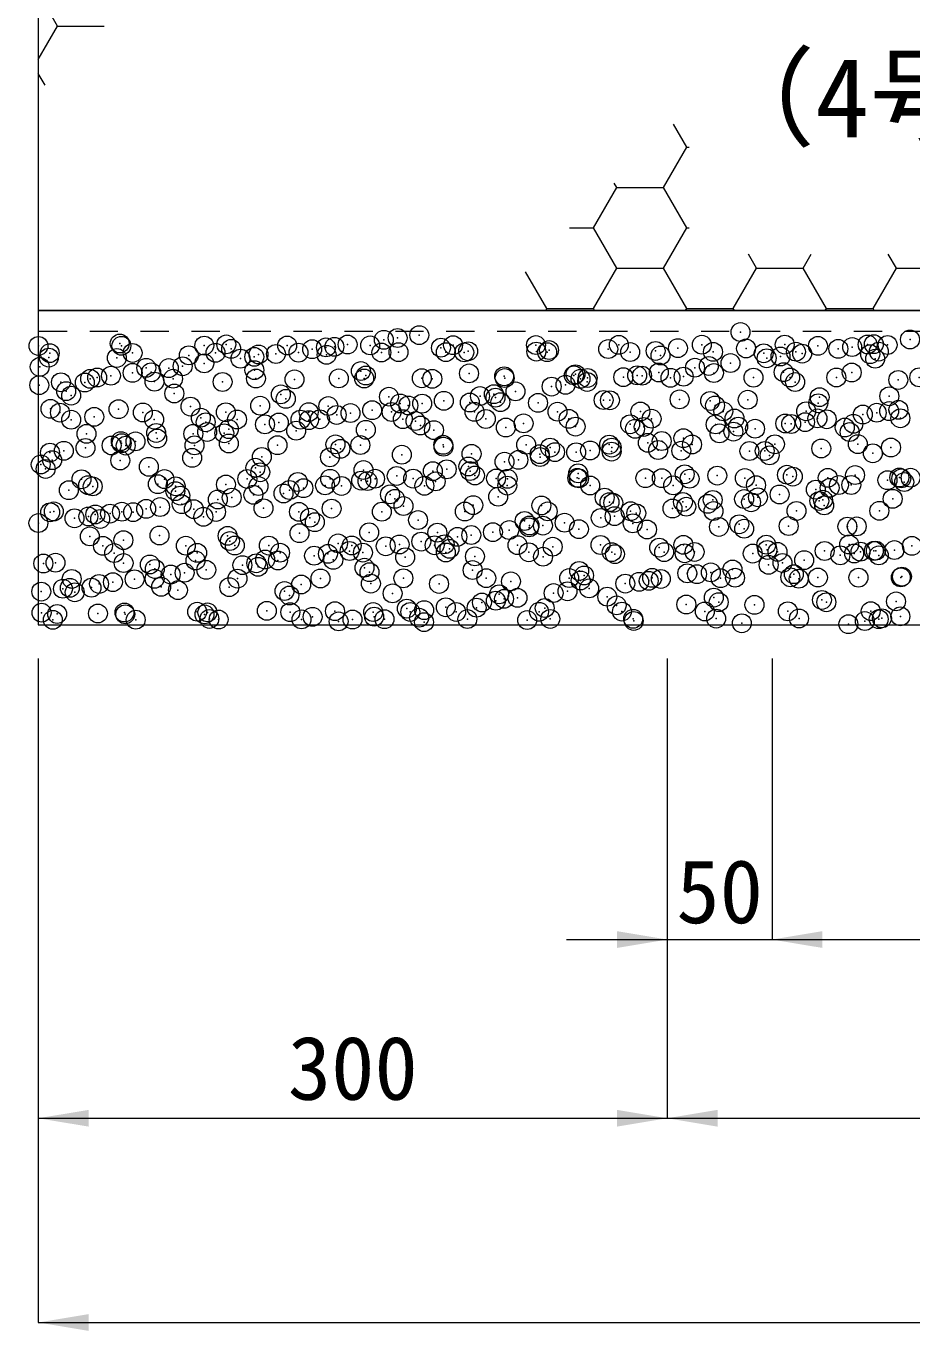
# Model space of a CAD drawing. Units: millimetres at full size; some dimension numbers follow another scale. Extents: x 40781 to 122968, y -21714 to -2620.
# Drawn here: x 87696 to 88118, y -18302 to -17680 of the extents above; entities that cross this region are included whole.
import ezdxf
from ezdxf.enums import TextEntityAlignment as Align

# ---------------------------------------------------------------- set-up
doc = ezdxf.new("R2010")
doc.units = ezdxf.units.MM
doc.header["$LTSCALE"] = 18
doc.header["$PDMODE"] = 32
doc.header["$PDSIZE"] = 9
doc.linetypes.add('USER2', pattern=[1.35, 0.75, -0.6])
for name, color, linetype, lineweight in [('0_2', 7, 'Continuous', 9), ('ハッチング', 7, 'Continuous', 5), ('寸法線', 7, 'Continuous', 9)]:
    doc.layers.add(name, color=color, linetype=linetype, lineweight=lineweight)
doc.styles.add('ＭＳ ゴシック', font='')
doc.styles.get('ＭＳ ゴシック').set_extended_font_data('MS Gothic')

# ---------------------------------------------------------------- blocks, each defined once
blk = doc.blocks.new('filled_arrow')
at = {"color": 0, "linetype": 'Continuous', "lineweight": -2}
blk.add_solid([(7.5, 1.25), (0, 0), (7.5, -1.25)], dxfattribs=at)

msp = doc.modelspace()

# ---------------------------------------------------------------- linework, layer by layer
at = {"layer": 'ハッチング'}
for p, q in [((87710.96, -17679.74), (87701.74, -17663.76)), ((87701.74, -17695.72), (87710.96, -17679.74)), ((87710.96, -17679.74), (87733.16, -17679.74)), ((87705, -17707.9), (87701.74, -17702.26)), ((88011, -17737.48), (88004.64, -17726.46)), ((87999.89, -17756.73), (88011, -17737.48)), ((88011, -17737.48), (88012.22, -17737.48)), ((87966.55, -17775.98), (87977.66, -17756.73)), ((87977.66, -17756.73), (87976.46, -17754.64)), ((87977.66, -17756.73), (87999.89, -17756.73)), ((88011, -17775.98), (87999.89, -17756.73)), ((87955.12, -17775.98), (87966.55, -17775.98)), ((87977.66, -17795.23), (87966.55, -17775.98)), ((87999.89, -17795.23), (88011, -17775.98)), ((88011, -17775.98), (88012.22, -17775.98)), ((88044.34, -17795.23), (88040.49, -17788.56)), ((88066.56, -17795.23), (88070.41, -17788.56)), ((88111.01, -17795.23), (88107.16, -17788.56)), ((87966.55, -17814.47), (87977.66, -17795.23)), ((87977.66, -17795.23), (87999.89, -17795.23)), ((88011, -17814.47), (87999.89, -17795.23)), ((88033.22, -17814.47), (88044.34, -17795.23)), ((88044.34, -17795.23), (88066.56, -17795.23)), ((88077.67, -17814.47), (88066.56, -17795.23)), ((88099.9, -17814.47), (88111.01, -17795.23)), ((88111.01, -17795.23), (88133.24, -17795.23)), ((87944.32, -17814.47), (87934.19, -17796.91)), ((87943.78, -17815.42), (87944.32, -17814.47)), ((87944.32, -17814.47), (87966.55, -17814.47)), ((87967.1, -17815.42), (87966.55, -17814.47)), ((88010.45, -17815.42), (88011, -17814.47)), ((88011, -17814.47), (88033.23, -17814.47)), ((88033.77, -17815.42), (88033.22, -17814.47)), ((88077.13, -17815.42), (88077.67, -17814.47)), ((88077.68, -17814.47), (88099.9, -17814.47)), ((88100.45, -17815.42), (88099.9, -17814.47))]:
    msp.add_line(p, q, dxfattribs=at)
at = {"layer": 'ハッチング', "linetype": 'USER2', "lineweight": 9}
msp.add_lwpolyline([(88401.74, -16855.42), (88711.74, -16855.42), (88711.74, -17825.42), (87691.74, -17825.42), (87691.74, -16855.42), (88001.74, -16855.42)], dxfattribs=at)
at = {"layer": 'ハッチング', "lineweight": 20}
msp.add_lwpolyline([(88001.74, -16865.42), (87701.74, -16865.42), (87701.74, -17815.42), (88701.74, -17815.42), (88701.74, -16865.42), (88401.74, -16865.42)], dxfattribs=at)
msp.add_lwpolyline([(87701.74, -17965.42), (88701.74, -17965.42), (88701.74, -17815.42), (87701.74, -17815.42)], close=True, dxfattribs=at)
at = {"layer": 'ハッチング'}
for p in [(87740.58, -17831.17), (87866.52, -17829.41), (87873.13, -17828.54), (87883.46, -17827.18), (88036.69, -17825.73), (88117.53, -17829.24), (87701.81, -17832.35), (87707.17, -17835.76), (87741.36, -17832.27), (87746.72, -17835.69), (87773.52, -17836.82), (87780.91, -17832.2), (87786.27, -17835.61), (87791.4, -17831.61), (87793.74, -17833.75), (87804.76, -17837.54), (87806.77, -17836.39), (87815.09, -17836.18), (87820.46, -17832.13), (87825.82, -17835.54), (87832.34, -17833.91), (87838.95, -17833.04), (87839.25, -17836.55), (87842.97, -17832.73), (87849.27, -17831.68), (87860.01, -17832.06), (87865.37, -17835.47), (87873.55, -17835.31), (87893.79, -17833.17), (87896.13, -17835.31), (87899.56, -17831.99), (87904.92, -17835.4), (87906.8, -17834.89), (87939.11, -17831.92), (87939.29, -17835.04), (87944.47, -17835.33), (87945.35, -17834.29), (87973.59, -17833.81), (87978.66, -17831.84), (87984.02, -17835.26), (87996.17, -17834.73), (87998.51, -17836.87), (88006.83, -17833.39), (88018.21, -17831.77), (88023.57, -17835.18), (88039.32, -17833.54), (88047.74, -17835.85), (88055.77, -17837.37), (88057.76, -17831.7), (88063.12, -17835.11), (88066.09, -17836.01), (88073.62, -17832.31), (88083.34, -17833.74), (88089.95, -17832.87), (88097.31, -17831.63), (88098.56, -17836.29), (88100.28, -17831.51), (88102.67, -17835.04), (88106.86, -17831.88), (87702.4, -17842.32), (87706.73, -17837.9), (87739.22, -17838.05), (87753.22, -17842.76), (87763.96, -17842.91), (87770.58, -17842.04), (87780.9, -17840.68), (87798.15, -17838.41), (88014.97, -17842.74), (88021.58, -17841.87), (88031.91, -17840.51), (88049.16, -17838.24), (88100.9, -17838.43), (87712.53, -17849.68), (87723.91, -17849.8), (87726.45, -17848.04), (87729.78, -17847.41), (87736.39, -17846.54), (87746.71, -17845.18), (87755.56, -17844.9), (87757.15, -17849.38), (87766, -17847.97), (87789.64, -17849.54), (87804.79, -17843.88), (87805.55, -17847.9), (87823.94, -17848.3), (87845.1, -17847.83), (87855.61, -17844.32), (87857.18, -17847.88), (87857.95, -17846.46), (87884.65, -17847.75), (87889.67, -17848.03), (87907.18, -17845.44), (87923.97, -17846.8), (87924.2, -17847.68), (87957.21, -17846.37), (87957.99, -17845.87), (87960.34, -17848.02), (87963.54, -17849.52), (87963.75, -17847.61), (87980.79, -17847.24), (87987.4, -17846.37), (87989.7, -17846.53), (87997.72, -17845.01), (88003.3, -17847.54), (88009.56, -17847), (88024, -17845.29), (88042.85, -17847.47), (88057.25, -17844.87), (88060.38, -17847.43), (88062.72, -17849.58), (88082.4, -17847.39), (88089.73, -17845.02), (88111.95, -17848.56), (88121.95, -17847.32), (87702.2, -17851.04), (87715.04, -17853.9), (87717.39, -17856.05), (87766.61, -17855.03), (87817.43, -17855.46), (87912.42, -17856.25), (87919.03, -17855.38), (87929.35, -17854.02), (87946.6, -17851.74), (87953.21, -17850.87), (87707.53, -17862.37), (87740.02, -17862.52), (87774.32, -17861.29), (87807.57, -17860.86), (87819.77, -17857.61), (87840.05, -17861.02), (87869, -17856.58), (87874.35, -17859.78), (87878.23, -17860.75), (87884.84, -17859.88), (87895.17, -17858.52), (87907.6, -17859.36), (87919.82, -17857.02), (87922.16, -17859.17), (87940.09, -17859.52), (87971.38, -17858.14), (87974.39, -17858.28), (88007.63, -17857.86), (88022.2, -17858.58), (88024.54, -17860.73), (88040.12, -17858.01), (88073.77, -17859.7), (88074.42, -17856.78), (88107.66, -17856.35), (87712.07, -17864.15), (87717.43, -17867.56), (87728.43, -17866.17), (87751.62, -17864.08), (87756.98, -17867.49), (87779.25, -17866.61), (87781.59, -17868.75), (87791.17, -17864.01), (87796.53, -17867.42), (87826.79, -17867.52), (87830.72, -17863.93), (87830.82, -17867.73), (87836.07, -17867.35), (87844.05, -17865.25), (87850.66, -17864.38), (87860.98, -17863.02), (87870.27, -17863.86), (87875.62, -17867.27), (87881.64, -17868.17), (87909.82, -17863.79), (87915.17, -17867.2), (87949.37, -17863.72), (87954.72, -17867.13), (87988.92, -17863.65), (87994.27, -17867.06), (88028.47, -17863.57), (88033.82, -17866.99), (88067.48, -17868.71), (88068.02, -17863.5), (88073.37, -17866.91), (88077.8, -17867.35), (88095.05, -17865.08), (88101.66, -17864.21), (88107.57, -17863.43), (88111.99, -17862.85), (88112.92, -17866.84), (87724.71, -17874.28), (87757.95, -17873.85), (87775.67, -17874.25), (87782.28, -17873.38), (87790.44, -17874.01), (87792.61, -17872.02), (87809.86, -17869.75), (87816.47, -17868.88), (87824.74, -17872.77), (87857.98, -17872.35), (87883.98, -17870.31), (87890.47, -17872.5), (87924.77, -17871.27), (87933.21, -17869.29), (87958.01, -17870.84), (87984.02, -17869.73), (87986.37, -17871.87), (87990.5, -17871), (88024.8, -17869.76), (88026.68, -17874.08), (88033.29, -17873.21), (88035.59, -17870.85), (88043.62, -17871.85), (88058.05, -17869.34), (88060.87, -17869.58), (88086.41, -17871.29), (88088.75, -17873.43), (88090.53, -17869.49), (87724.24, -17881.02), (87736.71, -17879.84), (87741.07, -17877.75), (87741.49, -17878.75), (87743.42, -17879.9), (87748.1, -17877.88), (87758.42, -17876.52), (87776.26, -17879.77), (87792.64, -17878.88), (87815.81, -17879.7), (87843.46, -17879.31), (87855.35, -17879.63), (87894.9, -17879.56), (87895.03, -17880.44), (87934.45, -17879.48), (87945.85, -17880.87), (87974, -17879.41), (87975.25, -17880.86), (87992.5, -17878.58), (87999.11, -17877.71), (88009.43, -17876.36), (88013.55, -17879.34), (88053.1, -17879.27), (88092.65, -17879.2), (88108.46, -17880.82), (87707.3, -17883.25), (87708.33, -17886.84), (87713.91, -17882.38), (87740.82, -17886.99), (87775.12, -17885.76), (87808.37, -17885.33), (87840.85, -17885.49), (87845.8, -17881.46), (87875.15, -17884.25), (87908.4, -17883.83), (87930.74, -17886.72), (87940.89, -17883.99), (87941.06, -17885.36), (87948.19, -17883.02), (87958.31, -17883.09), (87964.92, -17882.22), (87975.19, -17882.75), (87997.41, -17882), (88008.43, -17882.33), (88040.92, -17882.48), (88048.23, -17882.43), (88050.57, -17884.58), (88075.22, -17881.25), (88099.8, -17883.56), (87702.9, -17888.9), (87705.24, -17891.05), (87754.46, -17890.02), (87805.28, -17890.46), (87807.62, -17892.61), (87856.85, -17891.58), (87889.94, -17892.09), (87896.55, -17891.22), (87906.88, -17889.86), (87907.67, -17892.02), (87924.13, -17887.59), (87959.24, -17893.14), (88010.05, -17893.58), (87722.33, -17895.95), (87725.51, -17898.75), (87727.68, -17899.36), (87758.75, -17898.32), (87761.88, -17895.88), (87767.23, -17899.29), (87791.24, -17898.48), (87801.43, -17895.81), (87806.78, -17899.22), (87825.54, -17897.24), (87838.5, -17898.86), (87840.98, -17895.74), (87846.33, -17899.15), (87855.75, -17896.59), (87858.78, -17896.82), (87862.36, -17895.72), (87872.69, -17894.36), (87880.53, -17895.66), (87885.88, -17899.08), (87891.27, -17896.97), (87910.01, -17894.17), (87920.08, -17895.59), (87925.43, -17899), (87925.57, -17895.74), (87958.81, -17895.31), (87959.63, -17895.52), (87964.98, -17898.93), (87991.3, -17895.47), (87999.17, -17895.45), (88004.53, -17898.86), (88012.4, -17895.72), (88025.6, -17894.23), (88038.72, -17895.38), (88044.08, -17898.79), (88058.85, -17893.81), (88061.62, -17894.7), (88078.27, -17895.3), (88083.63, -17898.72), (88089.51, -17898.69), (88091.33, -17893.97), (88106.76, -17896.42), (88112.44, -17895.14), (88113.37, -17895.55), (88114.78, -17897.28), (88117.82, -17895.23), (87716.29, -17901.17), (87767.11, -17901.61), (87769.45, -17903.75), (87787.38, -17905.59), (87793.99, -17904.72), (87804.32, -17903.36), (87818.67, -17902.73), (87821.57, -17901.09), (87828.18, -17900.22), (87869.49, -17903.17), (87871.83, -17905.31), (87921.06, -17904.29), (87971.88, -17904.73), (88023.44, -17905.85), (88038.39, -17905.42), (88045, -17904.55), (88055.33, -17903.2), (88072.58, -17900.92), (88076.02, -17905.72), (88079.19, -17900.05), (88109.26, -17905.29), (87707.41, -17911.72), (87709.13, -17911.31), (87741.62, -17911.46), (87746.96, -17911.65), (87753.2, -17910.09), (87759.81, -17909.22), (87770.13, -17907.86), (87775.92, -17910.23), (87786.51, -17911.57), (87809.17, -17909.81), (87826.06, -17911.5), (87841.65, -17909.96), (87865.61, -17911.43), (87875.95, -17908.73), (87905.16, -17911.36), (87909.2, -17908.3), (87941.69, -17908.46), (87944.71, -17911.29), (87974.22, -17906.87), (87975.99, -17907.22), (87984.26, -17911.21), (87986.96, -17912.2), (88004.21, -17909.93), (88009.23, -17906.8), (88010.82, -17909.06), (88021.14, -17907.7), (88023.81, -17911.14), (88041.72, -17906.95), (88063.36, -17911.07), (88074.26, -17906.29), (88076.6, -17908.43), (88102.91, -17911), (87701.76, -17916.86), (87719.01, -17914.59), (87725.62, -17913.72), (87728.93, -17912.75), (87731.27, -17914.9), (87735.95, -17912.36), (87780.49, -17913.88), (87831.31, -17914.31), (87833.65, -17916.46), (87882.88, -17915.44), (87933.7, -17915.87), (87936.04, -17918.02), (87942.45, -17918.06), (87952.77, -17916.7), (87970.02, -17914.43), (87976.63, -17913.56), (87985.27, -17917), (88036.09, -17917.43), (88059.65, -17918.28), (88087.65, -17918.56), (88092.13, -17918.44), (87726.31, -17923.22), (87759.55, -17922.79), (87792.04, -17922.95), (87826.34, -17921.71), (87859.58, -17921.29), (87892.07, -17921.44), (87901.65, -17923.43), (87908.26, -17922.56), (87918.58, -17921.2), (87926.37, -17920.21), (87935.83, -17918.93), (87959.61, -17919.78), (87992.1, -17919.94), (88026.4, -17918.7), (88038.43, -17919.58), (87732.58, -17927.75), (87742.32, -17925.02), (87772.13, -17927.68), (87793.14, -17925.46), (87795.48, -17927.6), (87811.68, -17927.61), (87817.04, -17931.02), (87844.7, -17926.58), (87850.21, -17930.2), (87851.23, -17927.54), (87856.59, -17930.95), (87867.46, -17927.93), (87874.07, -17927.06), (87884.4, -17925.7), (87890.78, -17927.47), (87895.52, -17927.02), (87896.14, -17930.88), (87897.86, -17929.16), (87930.33, -17927.39), (87935.69, -17930.81), (87947.09, -17928.14), (87969.88, -17927.32), (87975.24, -17930.73), (87997.91, -17928.58), (88000.25, -17930.72), (88009.43, -17927.25), (88014.79, -17930.66), (88048.98, -17927.18), (88049.47, -17929.7), (88054.34, -17930.59), (88076.82, -17930.19), (88088.53, -17927.11), (88093.89, -17930.52), (88100.29, -17930.14), (88101.22, -17930.04), (88110.06, -17929.76), (88118.47, -17927.76), (87704.14, -17936.17), (87709.93, -17935.78), (87737.94, -17931.16), (87742.42, -17935.94), (87754.96, -17936.61), (87776.72, -17934.7), (87777.49, -17931.09), (87799.09, -17936.93), (87805.7, -17936.06), (87809.97, -17934.28), (87816.03, -17934.7), (87833.28, -17932.43), (87839.89, -17931.56), (87842.45, -17934.43), (87876.75, -17933.2), (87910, -17932.77), (87942.49, -17932.93), (87976.79, -17931.69), (88010.03, -17931.27), (88042.52, -17931.42), (88050.1, -17936.77), (88056.71, -17935.9), (88067.04, -17934.54), (88084.29, -17932.26), (88090.9, -17931.39), (88102.63, -17932.28), (87757.22, -17943.45), (87757.3, -17938.75), (87764.91, -17941.43), (87771.52, -17940.56), (87781.84, -17939.2), (87796.77, -17943.38), (87806.53, -17937.73), (87836.32, -17943.3), (87857.34, -17938.17), (87859.68, -17940.31), (87875.87, -17943.23), (87908.91, -17939.29), (87915.42, -17943.16), (87954.97, -17943.09), (87959.73, -17939.73), (87962.07, -17941.87), (87994.52, -17943.02), (88011.3, -17940.85), (88015.92, -17941.27), (88022.53, -17940.4), (88027.2, -17943.18), (88032.85, -17939.04), (88034.07, -17942.94), (88060.45, -17942.75), (88062.12, -17941.28), (88064.46, -17943.43), (88073.62, -17942.87), (88092.93, -17942.91), (88113.17, -17942.8), (88113.68, -17942.41), (87703.15, -17949.56), (87713.47, -17948.2), (87716.78, -17947.75), (87717.67, -17943.52), (87727.11, -17947.69), (87730.72, -17945.93), (87737.33, -17945.06), (87747.66, -17943.7), (87760.35, -17947.26), (87768.35, -17948.88), (87792.84, -17947.42), (87819.17, -17949.31), (87827.14, -17946.18), (87860.38, -17945.76), (87892.87, -17945.91), (87927.17, -17944.68), (87954.15, -17949.4), (87960.41, -17944.26), (87964.48, -17948.04), (87981.73, -17945.77), (87988.34, -17944.9), (87992.9, -17944.41), (87998.66, -17943.54), (87719.12, -17949.9), (87821.51, -17951.46), (87870.73, -17950.43), (87913.36, -17954.77), (87919.97, -17953.9), (87921.55, -17950.87), (87923.89, -17953.02), (87930.29, -17952.54), (87947.54, -17950.27), (87973.12, -17951.99), (88010.83, -17955.74), (88023.94, -17952.43), (88026.28, -17954.58), (88043.32, -17955.89), (88075.51, -17953.55), (88077.62, -17954.66), (88110.86, -17954.23), (87703.29, -17959.63), (87710.73, -17960.25), (87730.17, -17960.02), (87742.84, -17959.56), (87743.22, -17960.41), (87777.52, -17959.17), (87780.99, -17960.46), (87782.39, -17959.48), (87810.77, -17958.75), (87821.94, -17959.41), (87832.56, -17961.58), (87843.25, -17958.9), (87861.49, -17959.34), (87861.92, -17961.54), (87877.55, -17957.67), (87879.17, -17959.27), (87883.37, -17962.02), (87885.78, -17958.4), (87896.11, -17957.04), (87901.04, -17959.27), (87910.8, -17957.24), (87940.59, -17959.2), (87943.29, -17957.4), (87977.59, -17956.16), (87980.14, -17959.12), (88019.69, -17959.05), (88059.24, -17958.98), (88098.79, -17958.91), (88112.93, -17961.38), (87708.65, -17963.04), (87748.2, -17962.97), (87783.33, -17962.6), (87787.75, -17962.9), (87827.3, -17962.82), (87844.99, -17963.77), (87851.6, -17962.9), (87866.85, -17962.75), (87885.71, -17964.16), (87906.4, -17962.68), (87934.94, -17963.14), (87945.94, -17962.61), (87985.49, -17962.54), (87985.76, -17963.58), (88025.04, -17962.46), (88037.33, -17964.7), (88064.59, -17962.39), (88088.15, -17965.14), (88096, -17963.61), (88102.61, -17962.74), (88104.14, -17962.32)]:
    msp.add_point(p, dxfattribs=at)
at = {"layer": '寸法線'}
for p, q in [((87701.74, -17981.42), (87701.74, -18200.89)), ((87701.74, -17981.42), (87701.74, -18298.37)), ((88001.74, -17981.42), (88001.74, -18200.89)), ((88001.74, -17981.42), (88001.74, -18200.89)), ((88001.74, -17981.42), (88001.74, -18115.61)), ((88051.74, -17981.42), (88051.74, -18115.61)), ((88051.74, -17981.42), (88051.74, -18115.61)), ((87953.74, -18115.61), (88099.74, -18115.61)), ((88051.74, -18115.61), (88351.74, -18115.61)), ((87701.74, -18200.89), (88001.74, -18200.89)), ((88001.74, -18200.89), (88401.74, -18200.89)), ((87701.74, -18298.37), (88701.74, -18298.37))]:
    msp.add_line(p, q, dxfattribs=at)

# ---------------------------------------------------------------- block references
at = {"layer": '寸法線', "xscale": 3.2, "yscale": 3.2, "rotation": 180}
for p in [(88001.74, -18115.61), (88001.74, -18200.89)]:
    msp.add_blockref('filled_arrow', p, dxfattribs=at)
at = {"layer": '寸法線', "xscale": 3.2, "yscale": 3.2}
for p in [(88051.74, -18115.61), (88051.74, -18115.61), (87701.74, -18200.89), (88001.74, -18200.89), (87701.74, -18298.37)]:
    msp.add_blockref('filled_arrow', p, dxfattribs=at)

# ---------------------------------------------------------------- texts
at = {"layer": '0_2', "style": 'ＭＳ ゴシック'}
msp.add_text('（4号または5号', height=37.98, dxfattribs=at).set_placement((88020.44, -17694.79), align=Align.TOP_LEFT)
at = {"layer": '寸法線', "style": 'ＭＳ ゴシック'}
for s, p in [('50', (88026.74, -18092.62)), ('300', (87851.74, -18176.89))]:
    msp.add_text(s, height=30.38, dxfattribs=at).set_placement(p, align=Align.MIDDLE_CENTER)

doc.saveas('drawing.dxf')
